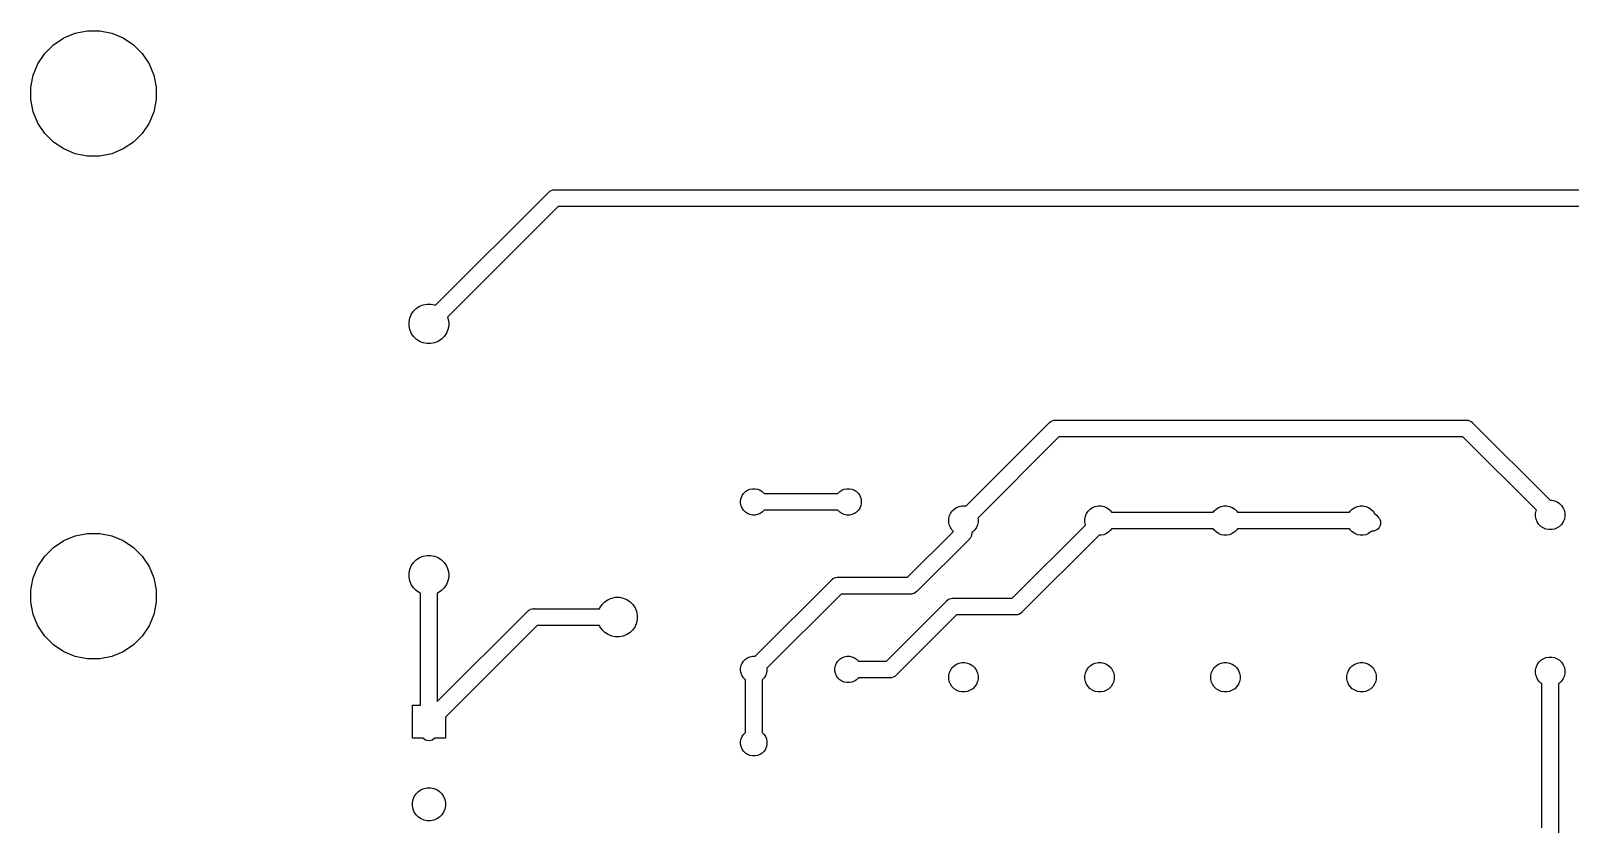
# Model space of a CAD drawing. Extents: x 2.8 to 8.7, y -5.99 to -1.5.
# Drawn here: x 2.8 to 6.473, y -3.394 to -1.5 of the extents above; entities that cross this region are included whole.
import ezdxf

# ---------------------------------------------------------------- set-up
doc = ezdxf.new("R2010")
doc.units = 0
doc.header["$MEASUREMENT"] = 0
doc.layers.add('BLACK', color=7, linetype='CONTINUOUS')

msp = doc.modelspace()

# ---------------------------------------------------------------- linework, layer by layer
at = {"layer": 'BLACK', "linetype": 'CONTINUOUS'}
for p, q in [((2.90636, -1.50614), (2.93527, -1.50039)), ((2.93527, -1.50039), (2.96473, -1.50039)), ((2.96473, -1.50039), (2.99364, -1.50614)), ((2.83379, -1.55463), (2.85463, -1.53379)), ((2.85463, -1.53379), (2.87913, -1.51742)), ((2.87913, -1.51742), (2.90636, -1.50614)), ((2.99364, -1.50614), (3.02087, -1.51742)), ((3.02087, -1.51742), (3.04537, -1.53379)), ((3.04537, -1.53379), (3.06621, -1.55463)), ((2.81742, -1.57913), (2.83379, -1.55463)), ((3.06621, -1.55463), (3.08258, -1.57913)), ((2.80039, -1.63527), (2.80614, -1.60636)), ((2.80614, -1.60636), (2.81742, -1.57913)), ((3.08258, -1.57913), (3.09386, -1.60636)), ((3.09386, -1.60636), (3.09961, -1.63527)), ((2.80039, -1.66473), (2.80039, -1.63527)), ((3.09961, -1.63527), (3.09961, -1.66473)), ((2.80614, -1.69364), (2.80039, -1.66473)), ((3.09961, -1.66473), (3.09386, -1.69364)), ((2.81742, -1.72087), (2.80614, -1.69364)), ((2.83379, -1.74537), (2.81742, -1.72087)), ((3.08258, -1.72087), (3.06621, -1.74537)), ((3.09386, -1.69364), (3.08258, -1.72087)), ((2.85463, -1.76621), (2.83379, -1.74537)), ((3.06621, -1.74537), (3.04537, -1.76621)), ((2.87913, -1.78258), (2.85463, -1.76621)), ((2.90636, -1.79386), (2.87913, -1.78258)), ((2.93527, -1.79961), (2.90636, -1.79386)), ((2.99364, -1.79386), (2.96473, -1.79961)), ((3.02087, -1.78258), (2.99364, -1.79386)), ((3.04537, -1.76621), (3.02087, -1.78258)), ((2.96473, -1.79961), (2.93527, -1.79961)), ((3.76616, -2.15556), (4.03516, -1.88655)), ((4.03516, -1.88655), (4.03579, -1.88579)), ((4.03579, -1.88579), (4.03669, -1.88505)), ((4.03669, -1.88505), (4.03883, -1.88329)), ((4.03883, -1.88329), (4.04231, -1.88143)), ((4.04231, -1.88143), (4.04608, -1.88029)), ((4.04231, -1.88143), (4.04231, -1.88143)), ((4.04608, -1.88029), (4.04902, -1.88)), ((4.04902, -1.88), (4.05, -1.8799)), ((4.04902, -1.88), (4.04902, -1.88)), ((4.05, -1.8799), (4.05098, -1.88)), ((4.05098, -1.88), (6.97402, -1.88)), ((4.05828, -1.92), (3.79444, -2.18384)), ((6.96672, -1.92), (4.05828, -1.92)), ((3.7133, -2.16988), (3.71988, -2.1633)), ((3.71988, -2.1633), (3.72762, -2.15813)), ((3.72762, -2.15813), (3.73622, -2.15457)), ((3.73622, -2.15457), (3.74535, -2.15276)), ((3.74535, -2.15276), (3.75465, -2.15276)), ((3.75465, -2.15276), (3.76378, -2.15457)), ((3.76378, -2.15457), (3.76616, -2.15556)), ((3.70276, -2.19535), (3.70457, -2.18622)), ((3.70276, -2.20465), (3.70276, -2.19535)), ((3.70457, -2.18622), (3.70813, -2.17762)), ((3.70813, -2.17762), (3.7133, -2.16988)), ((3.79444, -2.18384), (3.79543, -2.18622)), ((3.79543, -2.18622), (3.79724, -2.19535)), ((3.79724, -2.19535), (3.79724, -2.20465)), ((3.70457, -2.21378), (3.70276, -2.20465)), ((3.70813, -2.22238), (3.70457, -2.21378)), ((3.7133, -2.23012), (3.70813, -2.22238)), ((3.71988, -2.2367), (3.7133, -2.23012)), ((3.72762, -2.24187), (3.71988, -2.2367)), ((3.78012, -2.2367), (3.77238, -2.24187)), ((3.7867, -2.23012), (3.78012, -2.2367)), ((3.79187, -2.22238), (3.7867, -2.23012)), ((3.79543, -2.21378), (3.79187, -2.22238)), ((3.79724, -2.20465), (3.79543, -2.21378)), ((3.73622, -2.24543), (3.72762, -2.24187)), ((3.74535, -2.24724), (3.73622, -2.24543)), ((3.75465, -2.24724), (3.74535, -2.24724)), ((3.76378, -2.24543), (3.75465, -2.24724)), ((3.77238, -2.24187), (3.76378, -2.24543)), ((5.03117, -2.63523), (5.22985, -2.43655)), ((5.22985, -2.43655), (5.23047, -2.43579)), ((5.23047, -2.43579), (5.23352, -2.43329)), ((5.23352, -2.43329), (5.23699, -2.43143)), ((5.23699, -2.43143), (5.24076, -2.43029)), ((5.24076, -2.43029), (5.2437, -2.43)), ((5.2437, -2.43), (5.24469, -2.4299)), ((5.2437, -2.43), (5.2437, -2.43)), ((5.24469, -2.4299), (5.24567, -2.43)), ((5.24567, -2.43), (6.22402, -2.43)), ((6.22402, -2.43), (6.225, -2.4299)), ((6.225, -2.4299), (6.22598, -2.43)), ((6.22598, -2.43), (6.22598, -2.43)), ((6.22598, -2.43), (6.22892, -2.43029)), ((6.22892, -2.43029), (6.23269, -2.43143)), ((6.23269, -2.43143), (6.23617, -2.43329)), ((6.23617, -2.43329), (6.23921, -2.43579)), ((6.23921, -2.43579), (6.23984, -2.43655)), ((6.23984, -2.43655), (6.42458, -2.6213)), ((5.25297, -2.47), (5.05946, -2.66351)), ((6.21672, -2.47), (5.25297, -2.47)), ((6.39177, -2.64506), (6.21672, -2.47)), ((4.49709, -2.61008), (4.50054, -2.60492)), ((4.50054, -2.60492), (4.50492, -2.60054)), ((4.50492, -2.60054), (4.51008, -2.59709)), ((4.51008, -2.59709), (4.51581, -2.59471)), ((4.51581, -2.59471), (4.5219, -2.5935)), ((4.5219, -2.5935), (4.5281, -2.5935)), ((4.5281, -2.5935), (4.53419, -2.59471)), ((4.53419, -2.59471), (4.53992, -2.59709)), ((4.53992, -2.59709), (4.54508, -2.60054)), ((4.54508, -2.60054), (4.54946, -2.60492)), ((4.54946, -2.60492), (4.54952, -2.605)), ((4.54952, -2.605), (4.72548, -2.605)), ((4.72548, -2.605), (4.72554, -2.60492)), ((4.72554, -2.60492), (4.72992, -2.60054)), ((4.72992, -2.60054), (4.73508, -2.59709)), ((4.73508, -2.59709), (4.74081, -2.59471)), ((4.74081, -2.59471), (4.7469, -2.5935)), ((4.7469, -2.5935), (4.7531, -2.5935)), ((4.7531, -2.5935), (4.75919, -2.59471)), ((4.75919, -2.59471), (4.76492, -2.59709)), ((4.76492, -2.59709), (4.77008, -2.60054)), ((4.77008, -2.60054), (4.77446, -2.60492)), ((4.77446, -2.60492), (4.77791, -2.61008)), ((4.4935, -2.6219), (4.49471, -2.61581)), ((4.4935, -2.6281), (4.4935, -2.6219)), ((4.49471, -2.63419), (4.4935, -2.6281)), ((4.49471, -2.61581), (4.49709, -2.61008)), ((4.49709, -2.63992), (4.49471, -2.63419)), ((4.50054, -2.64508), (4.49709, -2.63992)), ((4.77791, -2.63992), (4.77446, -2.64508)), ((4.77791, -2.61008), (4.78029, -2.61581)), ((4.78029, -2.63419), (4.77791, -2.63992)), ((4.78029, -2.61581), (4.7815, -2.6219)), ((4.7815, -2.6281), (4.78029, -2.63419)), ((4.7815, -2.6219), (4.7815, -2.6281)), ((4.99781, -2.64737), (5.00269, -2.6425)), ((5.00269, -2.6425), (5.00842, -2.63867)), ((5.00842, -2.63867), (5.01479, -2.63603)), ((5.01479, -2.63603), (5.02155, -2.63469)), ((5.02155, -2.63469), (5.02845, -2.63469)), ((5.02845, -2.63469), (5.03117, -2.63523)), ((5.32281, -2.64737), (5.32769, -2.6425)), ((5.32769, -2.6425), (5.33342, -2.63867)), ((5.33342, -2.63867), (5.33979, -2.63603)), ((5.33979, -2.63603), (5.34655, -2.63469)), ((5.34655, -2.63469), (5.35345, -2.63469)), ((5.35345, -2.63469), (5.36021, -2.63603)), ((5.36021, -2.63603), (5.36658, -2.63867)), ((5.36658, -2.63867), (5.37231, -2.6425)), ((5.37231, -2.6425), (5.37719, -2.64737)), ((5.62281, -2.64737), (5.62769, -2.6425)), ((5.62769, -2.6425), (5.63342, -2.63867)), ((5.63342, -2.63867), (5.63979, -2.63603)), ((5.63979, -2.63603), (5.64655, -2.63469)), ((5.64655, -2.63469), (5.65345, -2.63469)), ((5.65345, -2.63469), (5.66021, -2.63603)), ((5.66021, -2.63603), (5.66658, -2.63867)), ((5.66658, -2.63867), (5.67231, -2.6425)), ((5.67231, -2.6425), (5.67719, -2.64737)), ((5.94781, -2.64737), (5.95269, -2.6425)), ((5.95269, -2.6425), (5.95842, -2.63867)), ((5.95842, -2.63867), (5.96479, -2.63603)), ((5.96479, -2.63603), (5.97155, -2.63469)), ((5.97155, -2.63469), (5.97845, -2.63469)), ((5.97845, -2.63469), (5.98521, -2.63603)), ((5.98521, -2.63603), (5.99158, -2.63867)), ((5.99158, -2.63867), (5.99731, -2.6425)), ((5.99731, -2.6425), (6.00219, -2.64737)), ((6.42458, -2.6213), (6.42845, -2.6213)), ((6.42845, -2.6213), (6.43521, -2.62264)), ((6.43521, -2.62264), (6.44158, -2.62528)), ((6.44158, -2.62528), (6.44731, -2.62911)), ((6.44731, -2.62911), (6.45219, -2.63399)), ((6.45219, -2.63399), (6.45602, -2.63972)), ((6.45602, -2.63972), (6.45865, -2.64609)), ((4.50492, -2.64946), (4.50054, -2.64508)), ((4.51008, -2.65291), (4.50492, -2.64946)), ((4.51581, -2.65529), (4.51008, -2.65291)), ((4.5219, -2.6565), (4.51581, -2.65529)), ((4.5281, -2.6565), (4.5219, -2.6565)), ((4.53419, -2.65529), (4.5281, -2.6565)), ((4.53992, -2.65291), (4.53419, -2.65529)), ((4.54508, -2.64946), (4.53992, -2.65291)), ((4.54946, -2.64508), (4.54508, -2.64946)), ((4.54952, -2.645), (4.54946, -2.64508)), ((4.72548, -2.645), (4.54952, -2.645)), ((4.72554, -2.64508), (4.72548, -2.645)), ((4.72992, -2.64946), (4.72554, -2.64508)), ((4.73508, -2.65291), (4.72992, -2.64946)), ((4.74081, -2.65529), (4.73508, -2.65291)), ((4.7469, -2.6565), (4.74081, -2.65529)), ((4.7531, -2.6565), (4.7469, -2.6565)), ((4.75919, -2.65529), (4.7531, -2.6565)), ((4.76492, -2.65291), (4.75919, -2.65529)), ((4.77008, -2.64946), (4.76492, -2.65291)), ((4.77446, -2.64508), (4.77008, -2.64946)), ((4.99, -2.66624), (4.99135, -2.65948)), ((4.99, -2.67313), (4.99, -2.66624)), ((4.99135, -2.67989), (4.99, -2.67313)), ((4.99135, -2.65948), (4.99398, -2.65311)), ((4.99398, -2.68626), (4.99135, -2.67989)), ((4.99398, -2.65311), (4.99781, -2.64737)), ((5.05865, -2.67989), (5.05602, -2.68626)), ((5.06, -2.67313), (5.05865, -2.67989)), ((5.05946, -2.66351), (5.06, -2.66624)), ((5.06, -2.66624), (5.06, -2.67313)), ((5.14172, -2.855), (5.31648, -2.68023)), ((5.315, -2.66624), (5.31635, -2.65948)), ((5.315, -2.67313), (5.315, -2.66624)), ((5.31635, -2.67989), (5.315, -2.67313)), ((5.31635, -2.65948), (5.31898, -2.65311)), ((5.31648, -2.68023), (5.31635, -2.67989)), ((5.31898, -2.65311), (5.32281, -2.64737)), ((5.37719, -2.64737), (5.37873, -2.64969)), ((5.37873, -2.64969), (5.62127, -2.64969)), ((5.62127, -2.64969), (5.62281, -2.64737)), ((5.67719, -2.64737), (5.67873, -2.64969)), ((5.67873, -2.64969), (5.94627, -2.64969)), ((5.94627, -2.64969), (5.94781, -2.64737)), ((6.00219, -2.64737), (6.00602, -2.65311)), ((6.00602, -2.65311), (6.00602, -2.65311)), ((6.00602, -2.65311), (6.0089, -2.65547)), ((6.0089, -2.65547), (6.00952, -2.65624)), ((6.00952, -2.65624), (6.01484, -2.66155)), ((6.01484, -2.66155), (6.01671, -2.66383)), ((6.01671, -2.66383), (6.01857, -2.66731)), ((6.01857, -2.66731), (6.01971, -2.67108)), ((6.01971, -2.67892), (6.01857, -2.68269)), ((6.01971, -2.67108), (6.0201, -2.675)), ((6.0201, -2.675), (6.01971, -2.67892)), ((6.39, -2.65285), (6.39135, -2.64609)), ((6.39, -2.65975), (6.39, -2.65285)), ((6.39135, -2.66651), (6.39, -2.65975)), ((6.39135, -2.64609), (6.39177, -2.64506)), ((6.39398, -2.67288), (6.39135, -2.66651)), ((6.39781, -2.67861), (6.39398, -2.67288)), ((6.40269, -2.68349), (6.39781, -2.67861)), ((6.45219, -2.67861), (6.44731, -2.68349)), ((6.45602, -2.67288), (6.45219, -2.67861)), ((6.45865, -2.66651), (6.45602, -2.67288)), ((6.45865, -2.64609), (6.46, -2.65285)), ((6.46, -2.65975), (6.45865, -2.66651)), ((6.46, -2.65285), (6.46, -2.65975)), ((2.85463, -2.73379), (2.87913, -2.71742)), ((2.87913, -2.71742), (2.90636, -2.70614)), ((2.90636, -2.70614), (2.93527, -2.70039)), ((2.93527, -2.70039), (2.96473, -2.70039)), ((2.96473, -2.70039), (2.99364, -2.70614)), ((2.99364, -2.70614), (3.02087, -2.71742)), ((3.02087, -2.71742), (3.04537, -2.73379)), ((4.89172, -2.805), (5.00127, -2.69545)), ((5.03845, -2.71484), (4.91484, -2.83845)), ((4.99781, -2.692), (4.99398, -2.68626)), ((5.00127, -2.69545), (4.99781, -2.692)), ((5.03921, -2.71421), (5.03845, -2.71484)), ((5.03995, -2.71331), (5.03921, -2.71421)), ((5.04171, -2.71117), (5.03995, -2.71331)), ((5.04357, -2.70769), (5.04171, -2.71117)), ((5.04471, -2.70392), (5.04357, -2.70769)), ((5.04357, -2.70769), (5.04357, -2.70769)), ((5.045, -2.70098), (5.04471, -2.70392)), ((5.04731, -2.69687), (5.045, -2.69842)), ((5.045, -2.69842), (5.045, -2.69902)), ((5.045, -2.69902), (5.0451, -2.7)), ((5.0451, -2.7), (5.045, -2.70098)), ((5.045, -2.70098), (5.045, -2.70098)), ((5.05219, -2.692), (5.04731, -2.69687)), ((5.05602, -2.68626), (5.05219, -2.692)), ((5.3486, -2.70469), (5.16484, -2.88845)), ((5.35345, -2.70469), (5.3486, -2.70469)), ((5.36021, -2.70334), (5.35345, -2.70469)), ((5.36658, -2.7007), (5.36021, -2.70334)), ((5.37231, -2.69687), (5.36658, -2.7007)), ((5.37719, -2.692), (5.37231, -2.69687)), ((5.37873, -2.68969), (5.37719, -2.692)), ((5.62127, -2.68969), (5.37873, -2.68969)), ((5.62281, -2.692), (5.62127, -2.68969)), ((5.62769, -2.69687), (5.62281, -2.692)), ((5.63342, -2.7007), (5.62769, -2.69687)), ((5.63979, -2.70334), (5.63342, -2.7007)), ((5.64655, -2.70469), (5.63979, -2.70334)), ((5.65345, -2.70469), (5.64655, -2.70469)), ((5.66021, -2.70334), (5.65345, -2.70469)), ((5.66658, -2.7007), (5.66021, -2.70334)), ((5.67231, -2.69687), (5.66658, -2.7007)), ((5.67719, -2.692), (5.67231, -2.69687)), ((5.67873, -2.68969), (5.67719, -2.692)), ((5.94627, -2.68969), (5.67873, -2.68969)), ((5.94781, -2.692), (5.94627, -2.68969)), ((5.95269, -2.69687), (5.94781, -2.692)), ((5.95842, -2.7007), (5.95269, -2.69687)), ((5.96479, -2.70334), (5.95842, -2.7007)), ((5.97155, -2.70469), (5.96479, -2.70334)), ((5.97845, -2.70469), (5.97155, -2.70469)), ((5.98521, -2.70334), (5.97845, -2.70469)), ((5.99158, -2.7007), (5.98521, -2.70334)), ((5.99731, -2.69687), (5.99158, -2.7007)), ((5.99917, -2.69501), (5.99731, -2.69687)), ((6, -2.6951), (5.99917, -2.69501)), ((6.00392, -2.69471), (6, -2.6951)), ((6.00769, -2.69357), (6.00392, -2.69471)), ((6.01117, -2.69171), (6.00769, -2.69357)), ((6.01421, -2.68921), (6.01117, -2.69171)), ((6.01671, -2.68617), (6.01421, -2.68921)), ((6.01857, -2.68269), (6.01671, -2.68617)), ((6.40842, -2.68732), (6.40269, -2.68349)), ((6.41479, -2.68995), (6.40842, -2.68732)), ((6.42155, -2.6913), (6.41479, -2.68995)), ((6.42845, -2.6913), (6.42155, -2.6913)), ((6.43521, -2.68995), (6.42845, -2.6913)), ((6.44158, -2.68732), (6.43521, -2.68995)), ((6.44731, -2.68349), (6.44158, -2.68732)), ((2.83379, -2.75463), (2.85463, -2.73379)), ((3.04537, -2.73379), (3.06621, -2.75463)), ((3.73622, -2.75457), (3.74535, -2.75276)), ((3.74535, -2.75276), (3.75465, -2.75276)), ((3.75465, -2.75276), (3.76378, -2.75457)), ((2.80614, -2.80636), (2.81742, -2.77913)), ((2.81742, -2.77913), (2.83379, -2.75463)), ((3.06621, -2.75463), (3.08258, -2.77913)), ((3.08258, -2.77913), (3.09386, -2.80636)), ((3.70276, -2.79535), (3.70457, -2.78622)), ((3.70457, -2.78622), (3.70813, -2.77762)), ((3.70813, -2.77762), (3.7133, -2.76988)), ((3.7133, -2.76988), (3.71988, -2.7633)), ((3.71988, -2.7633), (3.72762, -2.75813)), ((3.72762, -2.75813), (3.73622, -2.75457)), ((3.76378, -2.75457), (3.77238, -2.75813)), ((3.77238, -2.75813), (3.78012, -2.7633)), ((3.78012, -2.7633), (3.7867, -2.76988)), ((3.7867, -2.76988), (3.79187, -2.77762)), ((3.79187, -2.77762), (3.79543, -2.78622)), ((3.79543, -2.78622), (3.79724, -2.79535)), ((2.80039, -2.83527), (2.80614, -2.80636)), ((3.09386, -2.80636), (3.09961, -2.83527)), ((3.70276, -2.80465), (3.70276, -2.79535)), ((3.70457, -2.81378), (3.70276, -2.80465)), ((3.70813, -2.82238), (3.70457, -2.81378)), ((3.7133, -2.83012), (3.70813, -2.82238)), ((3.79187, -2.82238), (3.7867, -2.83012)), ((3.79543, -2.81378), (3.79187, -2.82238)), ((3.79724, -2.80465), (3.79543, -2.81378)), ((3.79724, -2.79535), (3.79724, -2.80465)), ((4.52819, -2.99352), (4.71016, -2.81155)), ((4.71016, -2.81155), (4.71079, -2.81079)), ((4.71079, -2.81079), (4.71273, -2.8092)), ((4.71273, -2.8092), (4.71383, -2.80829)), ((4.71383, -2.80829), (4.71569, -2.8073)), ((4.71569, -2.8073), (4.71731, -2.80643)), ((4.71731, -2.80643), (4.72108, -2.80529)), ((4.72108, -2.80529), (4.72402, -2.805)), ((4.72402, -2.805), (4.725, -2.8049)), ((4.72402, -2.805), (4.72402, -2.805)), ((4.725, -2.8049), (4.72598, -2.805)), ((4.72598, -2.805), (4.89172, -2.805)), ((2.80039, -2.86473), (2.80039, -2.83527)), ((3.09961, -2.83527), (3.09961, -2.86473)), ((3.71988, -2.8367), (3.7133, -2.83012)), ((3.72762, -2.84187), (3.71988, -2.8367)), ((3.73, -2.84285), (3.72762, -2.84187)), ((3.73, -3.11063), (3.73, -2.84285)), ((3.77238, -2.84187), (3.77, -2.84285)), ((3.77, -2.84285), (3.77, -3.10172)), ((3.78012, -2.8367), (3.77238, -2.84187)), ((3.7867, -2.83012), (3.78012, -2.8367)), ((4.1633, -2.86988), (4.16988, -2.8633)), ((4.16988, -2.8633), (4.17762, -2.85813)), ((4.17762, -2.85813), (4.18622, -2.85457)), ((4.18622, -2.85457), (4.19535, -2.85276)), ((4.19535, -2.85276), (4.20465, -2.85276)), ((4.20465, -2.85276), (4.21378, -2.85457)), ((4.21378, -2.85457), (4.22238, -2.85813)), ((4.22238, -2.85813), (4.23012, -2.8633)), ((4.23012, -2.8633), (4.2367, -2.86988)), ((4.73328, -2.845), (4.55648, -3.02181)), ((4.89902, -2.845), (4.73328, -2.845)), ((4.84172, -3.005), (4.98516, -2.86155)), ((4.9, -2.8451), (4.89902, -2.845)), ((4.90098, -2.845), (4.9, -2.8451)), ((4.90392, -2.84471), (4.90098, -2.845)), ((4.90098, -2.845), (4.90098, -2.845)), ((4.90769, -2.84357), (4.90392, -2.84471)), ((4.91117, -2.84171), (4.90769, -2.84357)), ((4.91421, -2.83921), (4.91117, -2.84171)), ((4.91484, -2.83845), (4.91421, -2.83921)), ((4.98516, -2.86155), (4.98579, -2.86079)), ((4.98579, -2.86079), (4.98883, -2.85829)), ((4.98883, -2.85829), (4.99231, -2.85643)), ((4.99231, -2.85643), (4.99608, -2.85529)), ((4.99608, -2.85529), (4.99902, -2.855)), ((4.99902, -2.855), (5, -2.8549)), ((4.99902, -2.855), (4.99902, -2.855)), ((5, -2.8549), (5.00098, -2.855)), ((5.00098, -2.855), (5.14172, -2.855)), ((2.80614, -2.89364), (2.80039, -2.86473)), ((2.81742, -2.92087), (2.80614, -2.89364)), ((3.09386, -2.89364), (3.08258, -2.92087)), ((3.09961, -2.86473), (3.09386, -2.89364)), ((3.77, -3.10172), (3.98516, -2.88655)), ((3.98516, -2.88655), (3.98579, -2.88579)), ((3.98579, -2.88579), (3.98669, -2.88505)), ((3.98669, -2.88505), (3.98883, -2.88329)), ((3.98883, -2.88329), (3.99069, -2.8823)), ((3.99069, -2.8823), (3.99231, -2.88143)), ((3.99231, -2.88143), (3.99608, -2.88029)), ((3.99608, -2.88029), (3.99902, -2.88)), ((3.99902, -2.88), (4, -2.8799)), ((3.99902, -2.88), (3.99902, -2.88)), ((4, -2.8799), (4.00098, -2.88)), ((4.00098, -2.88), (4.15715, -2.88)), ((4.15715, -2.88), (4.15813, -2.87762)), ((4.15813, -2.87762), (4.1633, -2.86988)), ((4.2367, -2.86988), (4.24187, -2.87762)), ((4.24187, -2.87762), (4.24543, -2.88622)), ((4.24543, -2.88622), (4.24724, -2.89535)), ((4.24724, -2.89535), (4.24724, -2.90465)), ((5.00828, -2.895), (4.86484, -3.03845)), ((5.14902, -2.895), (5.00828, -2.895)), ((5.15, -2.8951), (5.14902, -2.895)), ((5.15098, -2.895), (5.15, -2.8951)), ((5.15392, -2.89471), (5.15098, -2.895)), ((5.15098, -2.895), (5.15098, -2.895)), ((5.15769, -2.89357), (5.15392, -2.89471)), ((5.16117, -2.89171), (5.15769, -2.89357)), ((5.16421, -2.88921), (5.16117, -2.89171)), ((5.16484, -2.88845), (5.16421, -2.88921)), ((2.83379, -2.94537), (2.81742, -2.92087)), ((3.08258, -2.92087), (3.06621, -2.94537)), ((4.00828, -2.92), (3.78937, -3.13891)), ((4.15715, -2.92), (4.00828, -2.92)), ((4.15813, -2.92238), (4.15715, -2.92)), ((4.1633, -2.93012), (4.15813, -2.92238)), ((4.16988, -2.9367), (4.1633, -2.93012)), ((4.17762, -2.94187), (4.16988, -2.9367)), ((4.23012, -2.9367), (4.22238, -2.94187)), ((4.2367, -2.93012), (4.23012, -2.9367)), ((4.24187, -2.92238), (4.2367, -2.93012)), ((4.24543, -2.91378), (4.24187, -2.92238)), ((4.24724, -2.90465), (4.24543, -2.91378)), ((2.85463, -2.96621), (2.83379, -2.94537)), ((2.87913, -2.98258), (2.85463, -2.96621)), ((3.04537, -2.96621), (3.02087, -2.98258)), ((3.06621, -2.94537), (3.04537, -2.96621)), ((4.18622, -2.94543), (4.17762, -2.94187)), ((4.19535, -2.94724), (4.18622, -2.94543)), ((4.20465, -2.94724), (4.19535, -2.94724)), ((4.21378, -2.94543), (4.20465, -2.94724)), ((4.22238, -2.94187), (4.21378, -2.94543)), ((2.90636, -2.99386), (2.87913, -2.98258)), ((2.93527, -2.99961), (2.90636, -2.99386)), ((2.96473, -2.99961), (2.93527, -2.99961)), ((2.99364, -2.99386), (2.96473, -2.99961)), ((3.02087, -2.98258), (2.99364, -2.99386)), ((4.49471, -3.01581), (4.49709, -3.01008)), ((4.49709, -3.01008), (4.50054, -3.00492)), ((4.50054, -3.00492), (4.50492, -3.00054)), ((4.50492, -3.00054), (4.51008, -2.99709)), ((4.51008, -2.99709), (4.51581, -2.99471)), ((4.51581, -2.99471), (4.5219, -2.9935)), ((4.5219, -2.9935), (4.5281, -2.9935)), ((4.5281, -2.9935), (4.52819, -2.99352)), ((4.71971, -3.01581), (4.72209, -3.01008)), ((4.72209, -3.01008), (4.72554, -3.00492)), ((4.72554, -3.00492), (4.72992, -3.00054)), ((4.72992, -3.00054), (4.73508, -2.99709)), ((4.73508, -2.99709), (4.74081, -2.99471)), ((4.74081, -2.99471), (4.7469, -2.9935)), ((4.7469, -2.9935), (4.7531, -2.9935)), ((4.7531, -2.9935), (4.75919, -2.99471)), ((4.75919, -2.99471), (4.76492, -2.99709)), ((4.76492, -2.99709), (4.77008, -3.00054)), ((4.77008, -3.00054), (4.77446, -3.00492)), ((4.77446, -3.00492), (4.77452, -3.005)), ((4.77452, -3.005), (4.84172, -3.005)), ((5.00842, -3.01268), (5.01479, -3.01005)), ((5.01479, -3.01005), (5.02155, -3.0087)), ((5.02155, -3.0087), (5.02845, -3.0087)), ((5.02845, -3.0087), (5.03521, -3.01005)), ((5.03521, -3.01005), (5.04158, -3.01268)), ((5.33342, -3.01268), (5.33979, -3.01005)), ((5.33979, -3.01005), (5.34655, -3.0087)), ((5.34655, -3.0087), (5.35345, -3.0087)), ((5.35345, -3.0087), (5.36021, -3.01005)), ((5.36021, -3.01005), (5.36658, -3.01268)), ((5.63342, -3.01268), (5.63979, -3.01005)), ((5.63979, -3.01005), (5.64655, -3.0087)), ((5.64655, -3.0087), (5.65345, -3.0087)), ((5.65345, -3.0087), (5.66021, -3.01005)), ((5.66021, -3.01005), (5.66658, -3.01268)), ((5.95842, -3.01268), (5.96479, -3.01005)), ((5.96479, -3.01005), (5.97155, -3.0087)), ((5.97155, -3.0087), (5.97845, -3.0087)), ((5.97845, -3.0087), (5.98521, -3.01005)), ((5.98521, -3.01005), (5.99158, -3.01268)), ((6.39398, -3.01374), (6.39781, -3.008)), ((6.39781, -3.008), (6.40269, -3.00313)), ((6.40269, -3.00313), (6.40842, -2.9993)), ((6.40842, -2.9993), (6.41479, -2.99666)), ((6.41479, -2.99666), (6.42155, -2.99531)), ((6.42155, -2.99531), (6.42845, -2.99531)), ((6.42845, -2.99531), (6.43521, -2.99666)), ((6.43521, -2.99666), (6.44158, -2.9993)), ((6.44158, -2.9993), (6.44731, -3.00313)), ((6.44731, -3.00313), (6.45219, -3.008)), ((6.45219, -3.008), (6.45602, -3.01374)), ((4.4935, -3.0219), (4.49471, -3.01581)), ((4.4935, -3.0281), (4.4935, -3.0219)), ((4.49471, -3.03419), (4.4935, -3.0281)), ((4.49709, -3.03992), (4.49471, -3.03419)), ((4.50054, -3.04508), (4.49709, -3.03992)), ((4.50492, -3.04946), (4.50054, -3.04508)), ((4.54946, -3.04508), (4.54508, -3.04946)), ((4.55291, -3.03992), (4.54946, -3.04508)), ((4.55529, -3.03419), (4.55291, -3.03992)), ((4.5565, -3.0281), (4.55529, -3.03419)), ((4.55648, -3.02181), (4.5565, -3.0219)), ((4.5565, -3.0219), (4.5565, -3.0281)), ((4.7185, -3.0219), (4.71971, -3.01581)), ((4.7185, -3.0281), (4.7185, -3.0219)), ((4.71971, -3.03419), (4.7185, -3.0281)), ((4.72209, -3.03992), (4.71971, -3.03419)), ((4.72554, -3.04508), (4.72209, -3.03992)), ((4.72992, -3.04946), (4.72554, -3.04508)), ((4.77446, -3.04508), (4.77008, -3.04946)), ((4.77452, -3.045), (4.77446, -3.04508)), ((4.84902, -3.045), (4.77452, -3.045)), ((4.85, -3.0451), (4.84902, -3.045)), ((4.85098, -3.045), (4.85, -3.0451)), ((4.85392, -3.04471), (4.85098, -3.045)), ((4.85098, -3.045), (4.85098, -3.045)), ((4.85769, -3.04357), (4.85392, -3.04471)), ((4.86117, -3.04171), (4.85769, -3.04357)), ((4.86421, -3.03921), (4.86117, -3.04171)), ((4.86484, -3.03845), (4.86421, -3.03921)), ((4.99, -3.04025), (4.99135, -3.03349)), ((4.99, -3.04715), (4.99, -3.04025)), ((4.99135, -3.05391), (4.99, -3.04715)), ((4.99135, -3.03349), (4.99398, -3.02712)), ((4.99398, -3.02712), (4.99781, -3.02139)), ((4.99781, -3.02139), (5.00269, -3.01651)), ((5.00269, -3.01651), (5.00842, -3.01268)), ((5.04158, -3.01268), (5.04731, -3.01651)), ((5.04731, -3.01651), (5.05219, -3.02139)), ((5.05219, -3.02139), (5.05602, -3.02712)), ((5.05602, -3.02712), (5.05865, -3.03349)), ((5.05865, -3.03349), (5.06, -3.04025)), ((5.06, -3.04715), (5.05865, -3.05391)), ((5.06, -3.04025), (5.06, -3.04715)), ((5.315, -3.04025), (5.31635, -3.03349)), ((5.315, -3.04715), (5.315, -3.04025)), ((5.31635, -3.05391), (5.315, -3.04715)), ((5.31635, -3.03349), (5.31898, -3.02712)), ((5.31898, -3.02712), (5.32281, -3.02139)), ((5.32281, -3.02139), (5.32769, -3.01651)), ((5.32769, -3.01651), (5.33342, -3.01268)), ((5.36658, -3.01268), (5.37231, -3.01651)), ((5.37231, -3.01651), (5.37719, -3.02139)), ((5.37719, -3.02139), (5.38102, -3.02712)), ((5.38102, -3.02712), (5.38365, -3.03349)), ((5.38365, -3.03349), (5.385, -3.04025)), ((5.385, -3.04715), (5.38365, -3.05391)), ((5.385, -3.04025), (5.385, -3.04715)), ((5.615, -3.04025), (5.61635, -3.03349)), ((5.615, -3.04715), (5.615, -3.04025)), ((5.61635, -3.05391), (5.615, -3.04715)), ((5.61635, -3.03349), (5.61898, -3.02712)), ((5.61898, -3.02712), (5.62281, -3.02139)), ((5.62281, -3.02139), (5.62769, -3.01651)), ((5.62769, -3.01651), (5.63342, -3.01268)), ((5.66658, -3.01268), (5.67231, -3.01651)), ((5.67231, -3.01651), (5.67719, -3.02139)), ((5.67719, -3.02139), (5.68102, -3.02712)), ((5.68102, -3.02712), (5.68365, -3.03349)), ((5.68365, -3.03349), (5.685, -3.04025)), ((5.685, -3.04715), (5.68365, -3.05391)), ((5.685, -3.04025), (5.685, -3.04715)), ((5.94, -3.04025), (5.94135, -3.03349)), ((5.94, -3.04715), (5.94, -3.04025)), ((5.94135, -3.05391), (5.94, -3.04715)), ((5.94135, -3.03349), (5.94398, -3.02712)), ((5.94398, -3.02712), (5.94781, -3.02139)), ((5.94781, -3.02139), (5.95269, -3.01651)), ((5.95269, -3.01651), (5.95842, -3.01268)), ((5.99158, -3.01268), (5.99731, -3.01651)), ((5.99731, -3.01651), (6.00219, -3.02139)), ((6.00219, -3.02139), (6.00602, -3.02712)), ((6.00602, -3.02712), (6.00865, -3.03349)), ((6.00865, -3.03349), (6.01, -3.04025)), ((6.01, -3.04715), (6.00865, -3.05391)), ((6.01, -3.04025), (6.01, -3.04715)), ((6.39, -3.02687), (6.39135, -3.02011)), ((6.39, -3.03376), (6.39, -3.02687)), ((6.39135, -3.04052), (6.39, -3.03376)), ((6.39135, -3.02011), (6.39398, -3.01374)), ((6.39398, -3.04689), (6.39135, -3.04052)), ((6.39781, -3.05263), (6.39398, -3.04689)), ((6.45602, -3.04689), (6.45219, -3.05263)), ((6.45602, -3.01374), (6.45865, -3.02011)), ((6.45865, -3.04052), (6.45602, -3.04689)), ((6.45865, -3.02011), (6.46, -3.02687)), ((6.46, -3.03376), (6.45865, -3.04052)), ((6.46, -3.02687), (6.46, -3.03376)), ((4.505, -3.04952), (4.50492, -3.04946)), ((4.505, -3.17548), (4.505, -3.04952)), ((4.54508, -3.04946), (4.545, -3.04952)), ((4.545, -3.04952), (4.545, -3.17548)), ((4.73508, -3.05291), (4.72992, -3.04946)), ((4.74081, -3.05529), (4.73508, -3.05291)), ((4.7469, -3.0565), (4.74081, -3.05529)), ((4.7531, -3.0565), (4.7469, -3.0565)), ((4.75919, -3.05529), (4.7531, -3.0565)), ((4.76492, -3.05291), (4.75919, -3.05529)), ((4.77008, -3.04946), (4.76492, -3.05291)), ((4.99398, -3.06028), (4.99135, -3.05391)), ((4.99781, -3.06601), (4.99398, -3.06028)), ((5.00269, -3.07089), (4.99781, -3.06601)), ((5.00842, -3.07472), (5.00269, -3.07089)), ((5.01479, -3.07736), (5.00842, -3.07472)), ((5.02155, -3.0787), (5.01479, -3.07736)), ((5.02845, -3.0787), (5.02155, -3.0787)), ((5.03521, -3.07736), (5.02845, -3.0787)), ((5.04158, -3.07472), (5.03521, -3.07736)), ((5.04731, -3.07089), (5.04158, -3.07472)), ((5.05219, -3.06601), (5.04731, -3.07089)), ((5.05602, -3.06028), (5.05219, -3.06601)), ((5.05865, -3.05391), (5.05602, -3.06028)), ((5.31898, -3.06028), (5.31635, -3.05391)), ((5.32281, -3.06601), (5.31898, -3.06028)), ((5.32769, -3.07089), (5.32281, -3.06601)), ((5.33342, -3.07472), (5.32769, -3.07089)), ((5.33979, -3.07736), (5.33342, -3.07472)), ((5.34655, -3.0787), (5.33979, -3.07736)), ((5.35345, -3.0787), (5.34655, -3.0787)), ((5.36021, -3.07736), (5.35345, -3.0787)), ((5.36658, -3.07472), (5.36021, -3.07736)), ((5.37231, -3.07089), (5.36658, -3.07472)), ((5.37719, -3.06601), (5.37231, -3.07089)), ((5.38102, -3.06028), (5.37719, -3.06601)), ((5.38365, -3.05391), (5.38102, -3.06028)), ((5.61898, -3.06028), (5.61635, -3.05391)), ((5.62281, -3.06601), (5.61898, -3.06028)), ((5.62769, -3.07089), (5.62281, -3.06601)), ((5.63342, -3.07472), (5.62769, -3.07089)), ((5.63979, -3.07736), (5.63342, -3.07472)), ((5.64655, -3.0787), (5.63979, -3.07736)), ((5.65345, -3.0787), (5.64655, -3.0787)), ((5.66021, -3.07736), (5.65345, -3.0787)), ((5.66658, -3.07472), (5.66021, -3.07736)), ((5.67231, -3.07089), (5.66658, -3.07472)), ((5.67719, -3.06601), (5.67231, -3.07089)), ((5.68102, -3.06028), (5.67719, -3.06601)), ((5.68365, -3.05391), (5.68102, -3.06028)), ((5.94398, -3.06028), (5.94135, -3.05391)), ((5.94781, -3.06601), (5.94398, -3.06028)), ((5.95269, -3.07089), (5.94781, -3.06601)), ((5.95842, -3.07472), (5.95269, -3.07089)), ((5.96479, -3.07736), (5.95842, -3.07472)), ((5.97155, -3.0787), (5.96479, -3.07736)), ((5.97845, -3.0787), (5.97155, -3.0787)), ((5.98521, -3.07736), (5.97845, -3.0787)), ((5.99158, -3.07472), (5.98521, -3.07736)), ((5.99731, -3.07089), (5.99158, -3.07472)), ((6.00219, -3.06601), (5.99731, -3.07089)), ((6.00602, -3.06028), (6.00219, -3.06601)), ((6.00865, -3.05391), (6.00602, -3.06028)), ((6.40269, -3.0575), (6.39781, -3.05263)), ((6.405, -3.05905), (6.40269, -3.0575)), ((6.405, -3.40282), (6.405, -3.05905)), ((6.44731, -3.0575), (6.445, -3.05905)), ((6.445, -3.05905), (6.445, -3.42402)), ((6.45219, -3.05263), (6.44731, -3.0575)), ((3.71063, -3.18937), (3.71063, -3.11063)), ((3.71063, -3.11063), (3.73, -3.11063)), ((3.78937, -3.13891), (3.78937, -3.18937)), ((3.73598, -3.18937), (3.71063, -3.18937)), ((3.73883, -3.19171), (3.73598, -3.18937)), ((3.74231, -3.19357), (3.73883, -3.19171)), ((3.74608, -3.19471), (3.74231, -3.19357)), ((3.75, -3.1951), (3.74608, -3.19471)), ((3.75392, -3.19471), (3.75, -3.1951)), ((3.75769, -3.19357), (3.75392, -3.19471)), ((3.76117, -3.19171), (3.75769, -3.19357)), ((3.76402, -3.18937), (3.76117, -3.19171)), ((3.78937, -3.18937), (3.76402, -3.18937)), ((4.4935, -3.1969), (4.49471, -3.19081)), ((4.49471, -3.19081), (4.49709, -3.18508)), ((4.49709, -3.18508), (4.50054, -3.17992)), ((4.50054, -3.17992), (4.50492, -3.17554)), ((4.50492, -3.17554), (4.505, -3.17548)), ((4.545, -3.17548), (4.54508, -3.17554)), ((4.54508, -3.17554), (4.54946, -3.17992)), ((4.54946, -3.17992), (4.55291, -3.18508)), ((4.55291, -3.18508), (4.55529, -3.19081)), ((4.55529, -3.19081), (4.5565, -3.1969)), ((4.4935, -3.2031), (4.4935, -3.1969)), ((4.49471, -3.20919), (4.4935, -3.2031)), ((4.49709, -3.21492), (4.49471, -3.20919)), ((4.50054, -3.22008), (4.49709, -3.21492)), ((4.50492, -3.22446), (4.50054, -3.22008)), ((4.51008, -3.22791), (4.50492, -3.22446)), ((4.51581, -3.23029), (4.51008, -3.22791)), ((4.5219, -3.2315), (4.51581, -3.23029)), ((4.5281, -3.2315), (4.5219, -3.2315)), ((4.53419, -3.23029), (4.5281, -3.2315)), ((4.53992, -3.22791), (4.53419, -3.23029)), ((4.54508, -3.22446), (4.53992, -3.22791)), ((4.54946, -3.22008), (4.54508, -3.22446)), ((4.55291, -3.21492), (4.54946, -3.22008)), ((4.55529, -3.20919), (4.55291, -3.21492)), ((4.5565, -3.2031), (4.55529, -3.20919)), ((4.5565, -3.1969), (4.5565, -3.2031)), ((3.71063, -3.34297), (3.71214, -3.33537)), ((3.71214, -3.33537), (3.71511, -3.3282)), ((3.71511, -3.3282), (3.71942, -3.32175)), ((3.71942, -3.32175), (3.7249, -3.31627)), ((3.7249, -3.31627), (3.73135, -3.31196)), ((3.73135, -3.31196), (3.73852, -3.30899)), ((3.73852, -3.30899), (3.74612, -3.30748)), ((3.74612, -3.30748), (3.75388, -3.30748)), ((3.75388, -3.30748), (3.76148, -3.30899)), ((3.76148, -3.30899), (3.76865, -3.31196)), ((3.76865, -3.31196), (3.7751, -3.31627)), ((3.7751, -3.31627), (3.78058, -3.32175)), ((3.78058, -3.32175), (3.78489, -3.3282)), ((3.78489, -3.3282), (3.78786, -3.33537)), ((3.78786, -3.33537), (3.78937, -3.34297)), ((3.71063, -3.35073), (3.71063, -3.34297)), ((3.71214, -3.35833), (3.71063, -3.35073)), ((3.71511, -3.3655), (3.71214, -3.35833)), ((3.71942, -3.37195), (3.71511, -3.3655)), ((3.7249, -3.37743), (3.71942, -3.37195)), ((3.73135, -3.38174), (3.7249, -3.37743)), ((3.7751, -3.37743), (3.76865, -3.38174)), ((3.78058, -3.37195), (3.7751, -3.37743)), ((3.78489, -3.3655), (3.78058, -3.37195)), ((3.78786, -3.35833), (3.78489, -3.3655)), ((3.78937, -3.35073), (3.78786, -3.35833)), ((3.78937, -3.34297), (3.78937, -3.35073)), ((3.73852, -3.38471), (3.73135, -3.38174)), ((3.74612, -3.38622), (3.73852, -3.38471)), ((3.75388, -3.38622), (3.74612, -3.38622)), ((3.76148, -3.38471), (3.75388, -3.38622)), ((3.76865, -3.38174), (3.76148, -3.38471))]:
    msp.add_line(p, q, dxfattribs=at)

doc.saveas('drawing.dxf')
